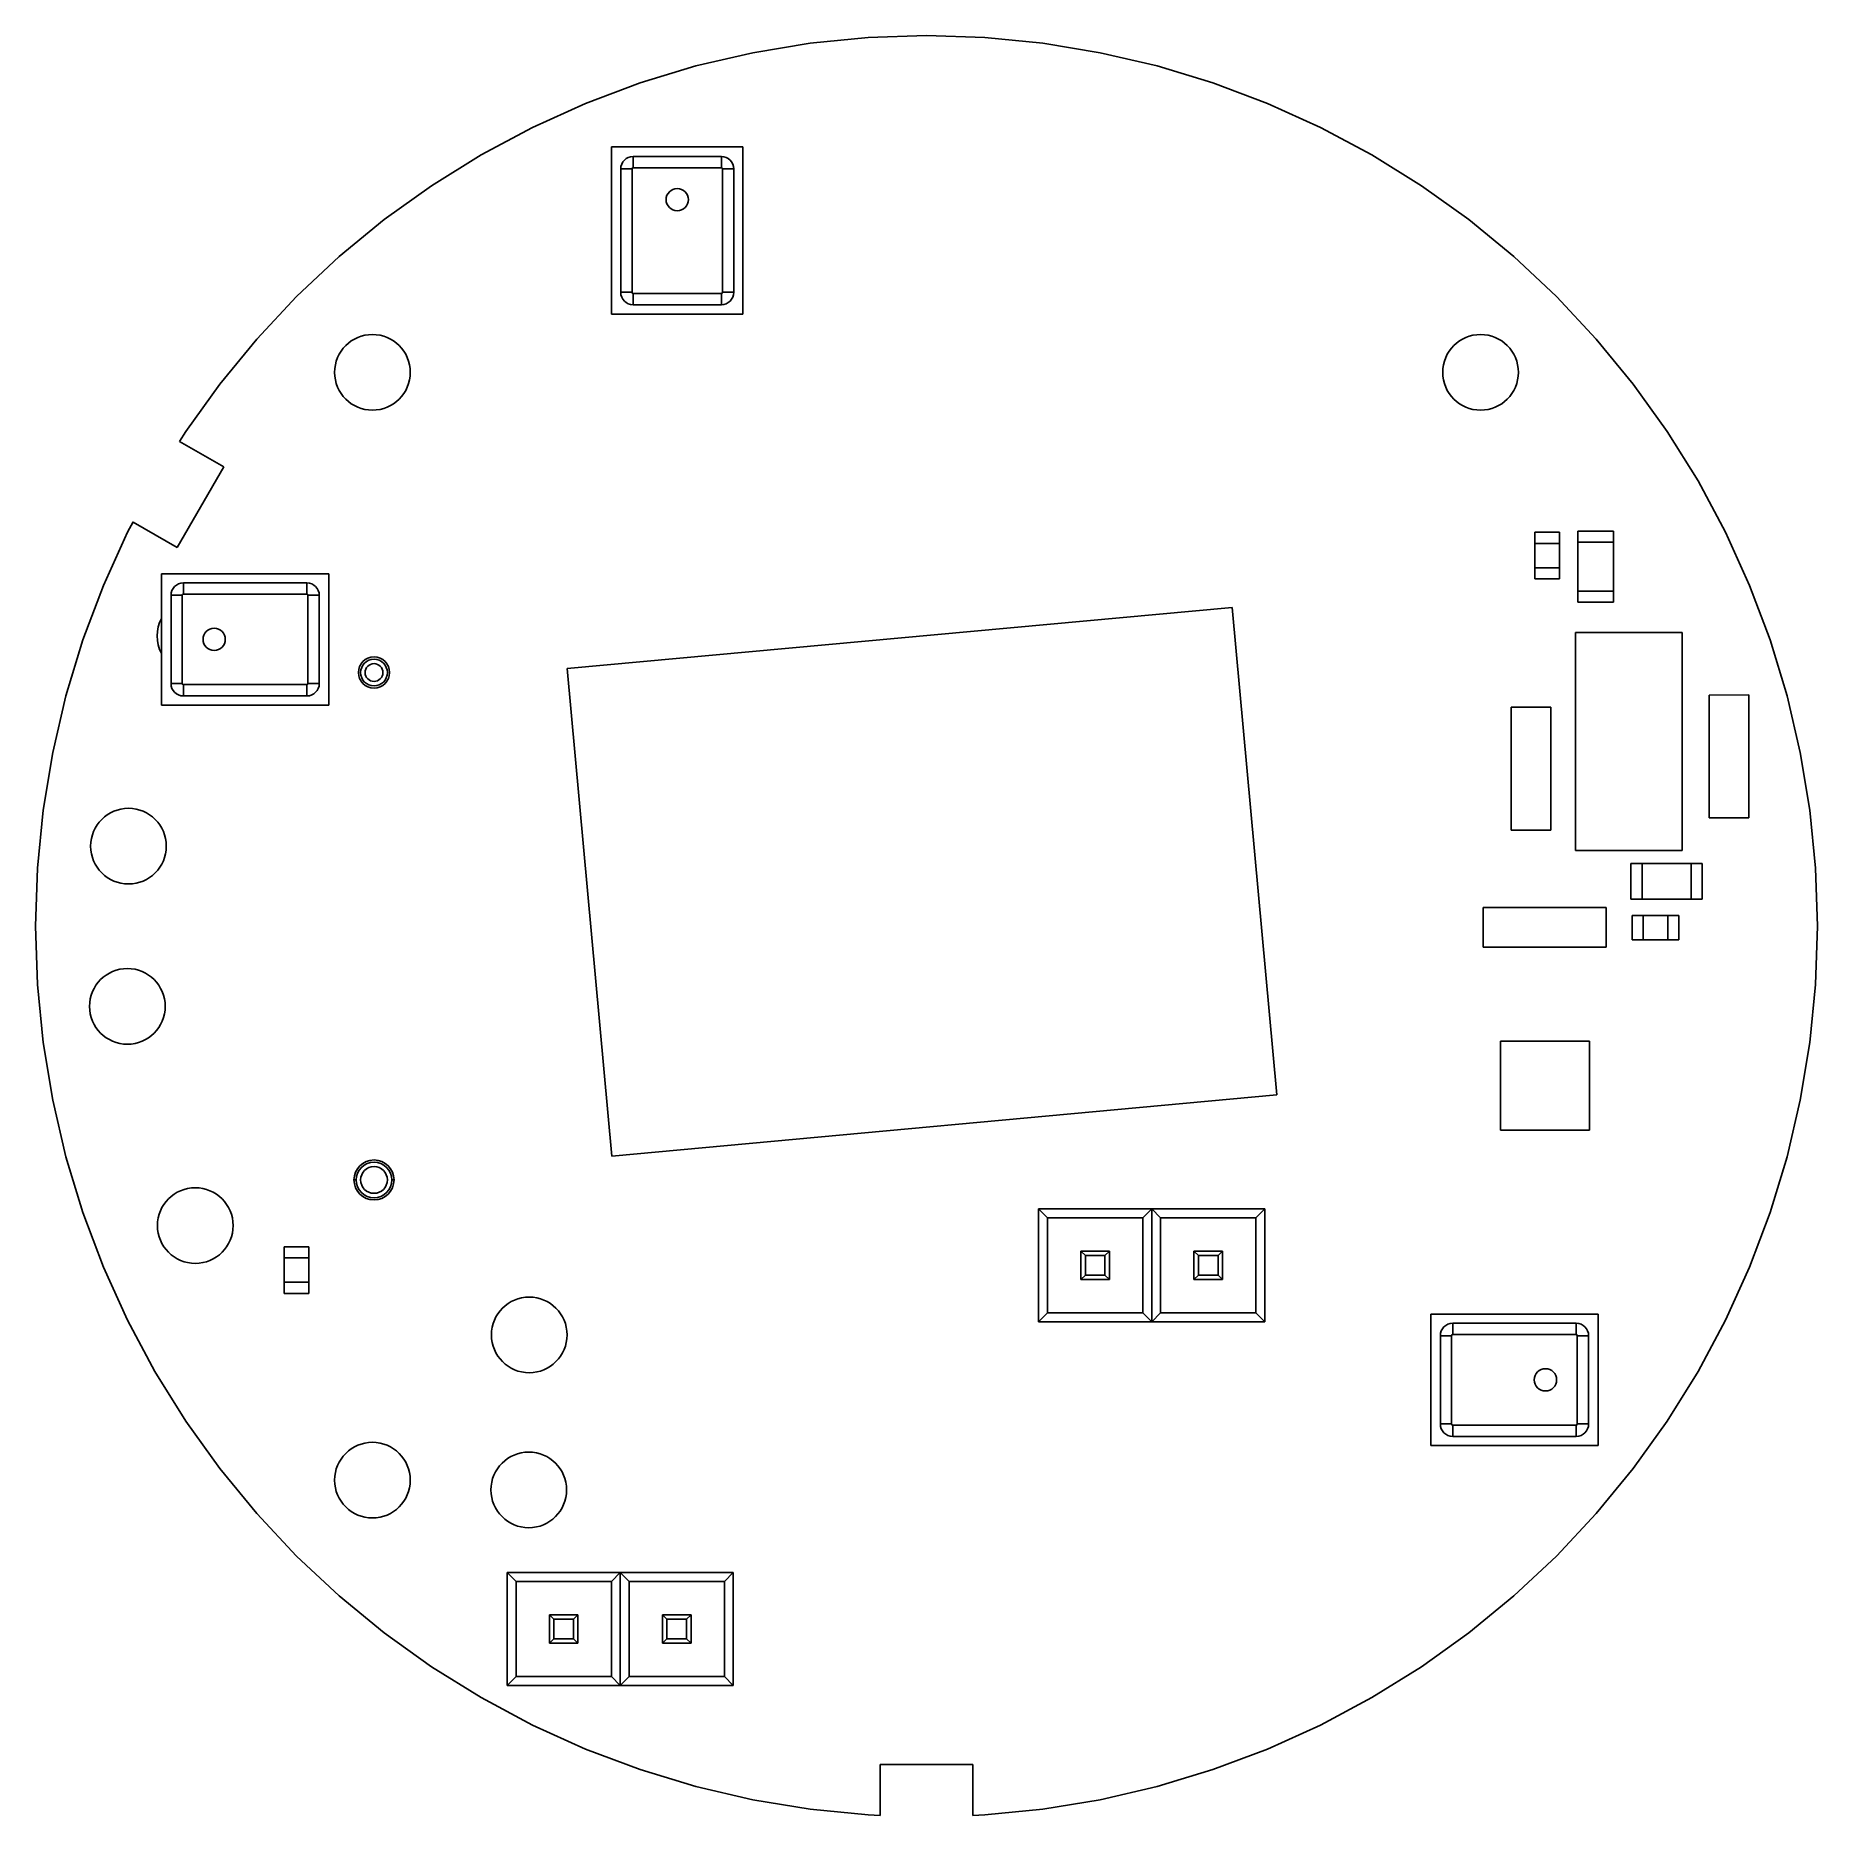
# Model space of a CAD drawing. Extents: x 80 to 120, y 80 to 120.
import ezdxf

# ---------------------------------------------------------------- set-up
doc = ezdxf.new("R2010")
doc.units = 0
doc.layers.get('0').update_dxf_attribs({"linetype": 'CONTINUOUS'})

msp = doc.modelspace()

# ---------------------------------------------------------------- linework, layer by layer
at = {"color": 7, "linetype": 'CONTINUOUS'}
for p, q in [((97.388, 119.84), (96.096, 119.626)), ((98.691, 119.968), (97.388, 119.84)), ((100, 120.011), (98.691, 119.968)), ((101.309, 119.968), (100, 120.011)), ((102.612, 119.84), (101.309, 119.968)), ((103.904, 119.626), (102.612, 119.84)), ((94.821, 119.329), (93.568, 118.949)), ((96.096, 119.626), (94.821, 119.329)), ((105.179, 119.329), (103.904, 119.626)), ((106.432, 118.949), (105.179, 119.329)), ((93.568, 118.949), (92.342, 118.487)), ((107.658, 118.487), (106.432, 118.949)), ((92.342, 118.487), (91.149, 117.947)), ((108.851, 117.947), (107.658, 118.487)), ((91.149, 117.947), (89.995, 117.33)), ((110.005, 117.33), (108.851, 117.947)), ((89.995, 117.33), (88.883, 116.638)), ((95.876, 117.51), (92.926, 117.51)), ((92.926, 117.51), (92.926, 113.75)), ((93.41, 117.295), (93.41, 117.041)), ((93.41, 117.295), (95.392, 117.295)), ((95.392, 117.295), (95.392, 117.041)), ((95.876, 113.75), (95.876, 117.51)), ((111.117, 116.638), (110.005, 117.33)), ((93.385, 117.016), (93.131, 117.016)), ((93.131, 114.244), (93.131, 117.016)), ((93.385, 117.016), (93.385, 114.244)), ((95.392, 117.041), (93.41, 117.041)), ((95.417, 114.244), (95.417, 117.016)), ((95.671, 117.016), (95.417, 117.016)), ((95.671, 117.016), (95.671, 114.244)), ((88.883, 116.638), (87.818, 115.876)), ((112.182, 115.876), (111.117, 116.638)), ((87.818, 115.876), (86.806, 115.045)), ((113.194, 115.045), (112.182, 115.876)), ((86.806, 115.045), (85.85, 114.15)), ((114.15, 114.15), (113.194, 115.045)), ((85.85, 114.15), (84.955, 113.194)), ((93.385, 114.244), (93.131, 114.244)), ((93.41, 114.219), (95.392, 114.219)), ((93.41, 114.219), (93.41, 113.965)), ((95.392, 114.219), (95.392, 113.965)), ((95.671, 114.244), (95.417, 114.244)), ((115.045, 113.194), (114.15, 114.15)), ((92.926, 113.75), (95.876, 113.75)), ((95.392, 113.965), (93.41, 113.965)), ((84.955, 113.194), (84.124, 112.182)), ((115.876, 112.182), (115.045, 113.194)), ((84.124, 112.182), (83.362, 111.117)), ((116.638, 111.117), (115.876, 112.182)), ((83.362, 111.117), (83.222, 110.893)), ((83.222, 110.893), (84.215, 110.319)), ((117.33, 110.005), (116.638, 111.117)), ((84.215, 110.319), (83.171, 108.51)), ((117.947, 108.851), (117.33, 110.005)), ((82.178, 109.084), (82.053, 108.851)), ((82.181, 109.082), (82.178, 109.084)), ((83.171, 108.51), (82.181, 109.082)), ((114.63, 107.529), (114.63, 108.879)), ((115.43, 108.879), (114.63, 108.879)), ((115.43, 108.879), (115.43, 108.629)), ((82.053, 108.851), (81.513, 107.658)), ((114.217, 108.853), (113.667, 108.853)), ((113.667, 107.803), (113.667, 108.853)), ((113.667, 108.603), (114.217, 108.603)), ((114.217, 108.853), (114.217, 107.803)), ((114.63, 108.629), (115.43, 108.629)), ((115.431, 108.629), (115.431, 107.279)), ((118.487, 107.658), (117.947, 108.851)), ((81.513, 107.658), (81.051, 106.432)), ((82.815, 107.92), (82.815, 104.97)), ((86.575, 107.92), (82.815, 107.92)), ((83.309, 107.715), (83.309, 107.461)), ((83.309, 107.715), (86.081, 107.715)), ((86.081, 107.715), (86.081, 107.461)), ((86.575, 104.97), (86.575, 107.92)), ((114.217, 108.053), (113.667, 108.053)), ((114.217, 107.803), (113.667, 107.803)), ((118.949, 106.432), (118.487, 107.658)), ((83.03, 105.454), (83.03, 107.436)), ((83.03, 107.436), (83.284, 107.436)), ((83.284, 107.436), (83.284, 105.454)), ((86.081, 107.461), (83.309, 107.461)), ((86.106, 105.454), (86.106, 107.436)), ((86.106, 107.436), (86.36, 107.436)), ((86.36, 107.436), (86.36, 105.454)), ((115.431, 107.529), (114.63, 107.529)), ((114.631, 107.529), (114.631, 107.279)), ((115.431, 107.279), (114.631, 107.279)), ((106.865, 107.163), (91.928, 105.791)), ((107.872, 96.209), (106.865, 107.163)), ((114.575, 106.6), (116.975, 106.6)), ((114.575, 101.7), (114.575, 106.6)), ((116.975, 106.6), (116.975, 101.7)), ((81.051, 106.432), (80.671, 105.179)), ((119.329, 105.179), (118.949, 106.432)), ((91.928, 105.791), (92.935, 94.837)), ((83.03, 105.454), (83.284, 105.454)), ((83.309, 105.429), (83.309, 105.175)), ((83.309, 105.429), (86.081, 105.429)), ((86.081, 105.429), (86.081, 105.175)), ((86.106, 105.454), (86.36, 105.454)), ((80.671, 105.179), (80.374, 103.904)), ((82.815, 104.97), (86.575, 104.97)), ((86.081, 105.175), (83.309, 105.175)), ((113.13, 104.92), (114.022, 104.921)), ((113.13, 102.161), (113.13, 104.92)), ((114.022, 104.921), (114.022, 102.161)), ((117.58, 105.195), (118.472, 105.196)), ((117.58, 102.436), (117.58, 105.195)), ((118.472, 105.196), (118.472, 102.436)), ((119.626, 103.904), (119.329, 105.179)), ((80.374, 103.904), (80.16, 102.612)), ((119.84, 102.612), (119.626, 103.904)), ((80.16, 102.612), (80.032, 101.309)), ((119.968, 101.309), (119.84, 102.612)), ((113.13, 102.161), (114.022, 102.161)), ((117.58, 102.436), (118.472, 102.436)), ((116.975, 101.7), (114.575, 101.7)), ((80.032, 101.309), (79.989, 100)), ((115.824, 101.408), (115.824, 100.608)), ((115.824, 101.408), (116.074, 101.408)), ((116.074, 100.608), (116.074, 101.408)), ((116.074, 101.408), (117.424, 101.408)), ((117.174, 101.408), (117.174, 100.608)), ((117.424, 101.408), (117.424, 100.608)), ((120.011, 100), (119.968, 101.309)), ((117.174, 100.608), (115.824, 100.608)), ((117.174, 100.608), (117.424, 100.608)), ((112.505, 99.53), (112.504, 100.422)), ((112.504, 100.422), (115.264, 100.422)), ((115.264, 99.53), (115.264, 100.422)), ((115.851, 100.243), (115.851, 99.693)), ((115.851, 100.243), (116.901, 100.243)), ((116.101, 99.693), (116.101, 100.243)), ((116.651, 100.243), (116.651, 99.693)), ((116.901, 100.243), (116.901, 99.693)), ((79.989, 100), (80.032, 98.691)), ((116.901, 99.693), (115.851, 99.693)), ((119.968, 98.691), (120.011, 100)), ((115.264, 99.53), (112.505, 99.53)), ((80.032, 98.691), (80.16, 97.388)), ((119.84, 97.388), (119.968, 98.691)), ((80.16, 97.388), (80.374, 96.096)), ((112.891, 95.419), (112.891, 97.419)), ((112.891, 97.419), (114.891, 97.419)), ((114.891, 97.419), (114.891, 95.419)), ((119.626, 96.096), (119.84, 97.388)), ((80.374, 96.096), (80.671, 94.821)), ((92.935, 94.837), (107.872, 96.209)), ((119.329, 94.821), (119.626, 96.096)), ((114.891, 95.419), (112.891, 95.419)), ((80.671, 94.821), (81.051, 93.568)), ((118.949, 93.568), (119.329, 94.821)), ((87.14, 94.3), (87.19, 94.3)), ((87.99, 94.3), (88.04, 94.3)), ((102.718, 93.451), (102.518, 93.651)), ((107.598, 93.651), (102.518, 93.651)), ((102.518, 93.651), (102.518, 91.111)), ((105.058, 93.651), (104.858, 93.451)), ((105.058, 93.651), (105.058, 91.111)), ((105.258, 93.451), (105.058, 93.651)), ((107.598, 93.651), (107.398, 93.451)), ((107.598, 91.111), (107.598, 93.651)), ((81.051, 93.568), (81.513, 92.342)), ((104.858, 93.451), (102.718, 93.451)), ((102.718, 93.451), (102.718, 91.311)), ((104.858, 91.311), (104.858, 93.451)), ((107.398, 93.451), (105.258, 93.451)), ((105.258, 93.451), (105.258, 91.311)), ((107.398, 91.311), (107.398, 93.451)), ((118.487, 92.342), (118.949, 93.568)), ((86.125, 92.8), (85.575, 92.8)), ((85.575, 91.75), (85.575, 92.8)), ((85.575, 92.55), (86.125, 92.55)), ((86.125, 92.8), (86.125, 91.75)), ((103.468, 92.061), (103.468, 92.701)), ((103.468, 92.701), (103.568, 92.601)), ((103.468, 92.701), (104.108, 92.701)), ((103.568, 92.161), (103.568, 92.601)), ((103.568, 92.601), (104.008, 92.601)), ((104.008, 92.601), (104.108, 92.701)), ((104.008, 92.601), (104.008, 92.161)), ((104.108, 92.701), (104.108, 92.061)), ((106.008, 92.701), (106.648, 92.701)), ((106.008, 92.701), (106.108, 92.601)), ((106.008, 92.061), (106.008, 92.701)), ((106.108, 92.601), (106.548, 92.601)), ((106.108, 92.161), (106.108, 92.601)), ((106.548, 92.601), (106.648, 92.701)), ((106.548, 92.601), (106.548, 92.161)), ((106.648, 92.701), (106.648, 92.061)), ((81.513, 92.342), (82.053, 91.149)), ((103.468, 92.061), (103.568, 92.161)), ((104.108, 92.061), (103.468, 92.061)), ((104.008, 92.161), (103.568, 92.161)), ((104.008, 92.161), (104.108, 92.061)), ((106.008, 92.061), (106.108, 92.161)), ((106.648, 92.061), (106.008, 92.061)), ((106.548, 92.161), (106.108, 92.161)), ((106.548, 92.161), (106.648, 92.061)), ((117.947, 91.149), (118.487, 92.342)), ((86.125, 92), (85.575, 92)), ((86.125, 91.75), (85.575, 91.75)), ((102.718, 91.311), (102.518, 91.111)), ((104.858, 91.311), (102.718, 91.311)), ((105.058, 91.111), (104.858, 91.311)), ((105.258, 91.311), (105.058, 91.111)), ((107.398, 91.311), (105.258, 91.311)), ((107.598, 91.111), (107.398, 91.311)), ((111.327, 91.284), (111.327, 88.334)), ((115.087, 91.284), (111.327, 91.284)), ((115.087, 88.334), (115.087, 91.284)), ((82.053, 91.149), (82.67, 89.995)), ((107.598, 91.111), (102.518, 91.111)), ((111.821, 90.825), (111.821, 91.079)), ((111.821, 91.079), (114.593, 91.079)), ((114.593, 90.825), (114.593, 91.079)), ((117.33, 89.995), (117.947, 91.149)), ((111.796, 90.8), (111.542, 90.8)), ((111.542, 88.818), (111.542, 90.8)), ((111.796, 90.8), (111.796, 88.818)), ((114.593, 90.825), (111.821, 90.825)), ((114.618, 88.818), (114.618, 90.8)), ((114.872, 90.8), (114.618, 90.8)), ((114.872, 90.8), (114.872, 88.818)), ((82.67, 89.995), (83.362, 88.883)), ((116.638, 88.883), (117.33, 89.995)), ((83.362, 88.883), (84.124, 87.818)), ((115.876, 87.818), (116.638, 88.883)), ((111.796, 88.818), (111.542, 88.818)), ((111.821, 88.793), (114.593, 88.793)), ((111.821, 88.539), (111.821, 88.793)), ((114.593, 88.539), (111.821, 88.539)), ((114.593, 88.539), (114.593, 88.793)), ((114.872, 88.818), (114.618, 88.818)), ((111.327, 88.334), (115.087, 88.334)), ((84.124, 87.818), (84.955, 86.806)), ((115.045, 86.806), (115.876, 87.818)), ((84.955, 86.806), (85.85, 85.85)), ((114.15, 85.85), (115.045, 86.806)), ((85.85, 85.85), (86.806, 84.955)), ((113.194, 84.955), (114.15, 85.85)), ((95.661, 85.481), (90.581, 85.481)), ((90.781, 85.281), (90.581, 85.481)), ((90.581, 85.481), (90.581, 82.941)), ((92.921, 85.281), (90.781, 85.281)), ((90.781, 85.281), (90.781, 83.141)), ((93.121, 85.481), (92.921, 85.281)), ((92.921, 83.141), (92.921, 85.281)), ((93.121, 82.941), (93.121, 85.481)), ((93.321, 85.281), (93.121, 85.481)), ((93.321, 85.281), (93.321, 83.141)), ((95.461, 85.281), (93.321, 85.281)), ((95.661, 85.481), (95.461, 85.281)), ((95.461, 83.141), (95.461, 85.281)), ((95.661, 82.941), (95.661, 85.481)), ((86.806, 84.955), (87.818, 84.124)), ((112.182, 84.124), (113.194, 84.955)), ((91.531, 84.531), (92.171, 84.531)), ((91.531, 84.531), (91.631, 84.431)), ((91.531, 83.891), (91.531, 84.531)), ((92.071, 84.431), (92.171, 84.531)), ((92.171, 84.531), (92.171, 83.891)), ((94.071, 84.531), (94.711, 84.531)), ((94.071, 84.531), (94.171, 84.431)), ((94.071, 83.891), (94.071, 84.531)), ((94.611, 84.431), (94.711, 84.531)), ((94.711, 84.531), (94.711, 83.891)), ((87.818, 84.124), (88.883, 83.362)), ((91.631, 84.431), (92.071, 84.431)), ((91.631, 83.991), (91.631, 84.431)), ((92.071, 84.431), (92.071, 83.991)), ((94.171, 84.431), (94.611, 84.431)), ((94.171, 83.991), (94.171, 84.431)), ((94.611, 84.431), (94.611, 83.991)), ((111.117, 83.362), (112.182, 84.124)), ((91.531, 83.891), (91.631, 83.991)), ((92.171, 83.891), (91.531, 83.891)), ((92.071, 83.991), (91.631, 83.991)), ((92.071, 83.991), (92.171, 83.891)), ((94.071, 83.891), (94.171, 83.991)), ((94.711, 83.891), (94.071, 83.891)), ((94.611, 83.991), (94.171, 83.991)), ((94.611, 83.991), (94.711, 83.891)), ((88.883, 83.362), (89.995, 82.67)), ((110.005, 82.67), (111.117, 83.362)), ((90.781, 83.141), (90.581, 82.941)), ((95.661, 82.941), (90.581, 82.941)), ((92.921, 83.141), (90.781, 83.141)), ((93.121, 82.941), (92.921, 83.141)), ((93.321, 83.141), (93.121, 82.941)), ((95.461, 83.141), (93.321, 83.141)), ((95.661, 82.941), (95.461, 83.141)), ((89.995, 82.67), (91.149, 82.053)), ((108.851, 82.053), (110.005, 82.67)), ((91.149, 82.053), (92.342, 81.513)), ((107.658, 81.513), (108.851, 82.053)), ((92.342, 81.513), (93.568, 81.051)), ((106.432, 81.051), (107.658, 81.513)), ((93.568, 81.051), (94.821, 80.671)), ((98.956, 81.17), (101.044, 81.17)), ((98.956, 80.023), (98.956, 81.17)), ((101.044, 81.17), (101.044, 80.027)), ((105.179, 80.671), (106.432, 81.051)), ((94.821, 80.671), (96.096, 80.374)), ((103.904, 80.374), (105.179, 80.671)), ((96.096, 80.374), (97.388, 80.16)), ((97.388, 80.16), (98.691, 80.032)), ((101.309, 80.032), (102.612, 80.16)), ((102.612, 80.16), (103.904, 80.374)), ((98.691, 80.032), (98.956, 80.023)), ((101.044, 80.023), (101.309, 80.032)), ((101.044, 80.027), (101.044, 80.023))]:
    msp.add_line(p, q, dxfattribs=at)
for centre, radius in [((94.401, 116.326), 0.25), ((87.555, 112.445), 0.85), ((112.445, 112.445), 0.85), ((83.999, 106.445), 0.25), ((87.59, 105.7), 0.35), ((87.59, 105.7), 0.3), ((87.59, 105.7), 0.2), ((82.075, 101.8), 0.85), ((82.05, 98.2), 0.85), ((87.59, 94.3), 0.45), ((87.59, 94.3), 0.4), ((87.59, 94.3), 0.3), ((83.575, 93.275), 0.85), ((91.076, 90.819), 0.85), ((113.903, 89.809), 0.25), ((87.555, 87.555), 0.85), ((91.066, 87.336), 0.85)]:
    msp.add_circle(centre, radius, dxfattribs=at)
for centre, radius, start, end in [((93.41, 117.016), 0.279, 90, 180), ((95.392, 117.016), 0.279, 0, 90), ((93.41, 117.016), 0.025, 90, 180), ((95.392, 117.016), 0.025, 360, 90), ((93.41, 114.244), 0.279, 180, 270), ((93.41, 114.244), 0.025, 180, 270), ((95.392, 114.244), 0.025, 270, 360), ((95.392, 114.244), 0.279, 270, 0), ((83.309, 107.436), 0.279, 90, 180), ((86.081, 107.436), 0.279, 360, 90), ((83.309, 107.436), 0.025, 90, 180), ((86.081, 107.436), 0.025, 360, 90), ((83.567, 106.522), 0.85, 152.2754, 207.7246), ((83.309, 105.454), 0.279, 180, 270), ((83.309, 105.454), 0.025, 180, 270), ((86.081, 105.454), 0.025, 270, 0), ((86.081, 105.454), 0.279, 270, 0), ((111.821, 90.8), 0.279, 90, 180), ((114.593, 90.8), 0.279, 0, 90), ((111.821, 90.8), 0.025, 90, 180), ((114.593, 90.8), 0.025, 0, 90), ((111.821, 88.818), 0.279, 180, 270), ((111.821, 88.818), 0.025, 180, 270), ((114.593, 88.818), 0.025, 270, 0), ((114.593, 88.818), 0.279, 270, 0)]:
    msp.add_arc(centre, radius, start, end, dxfattribs=at)

doc.saveas('drawing.dxf')
